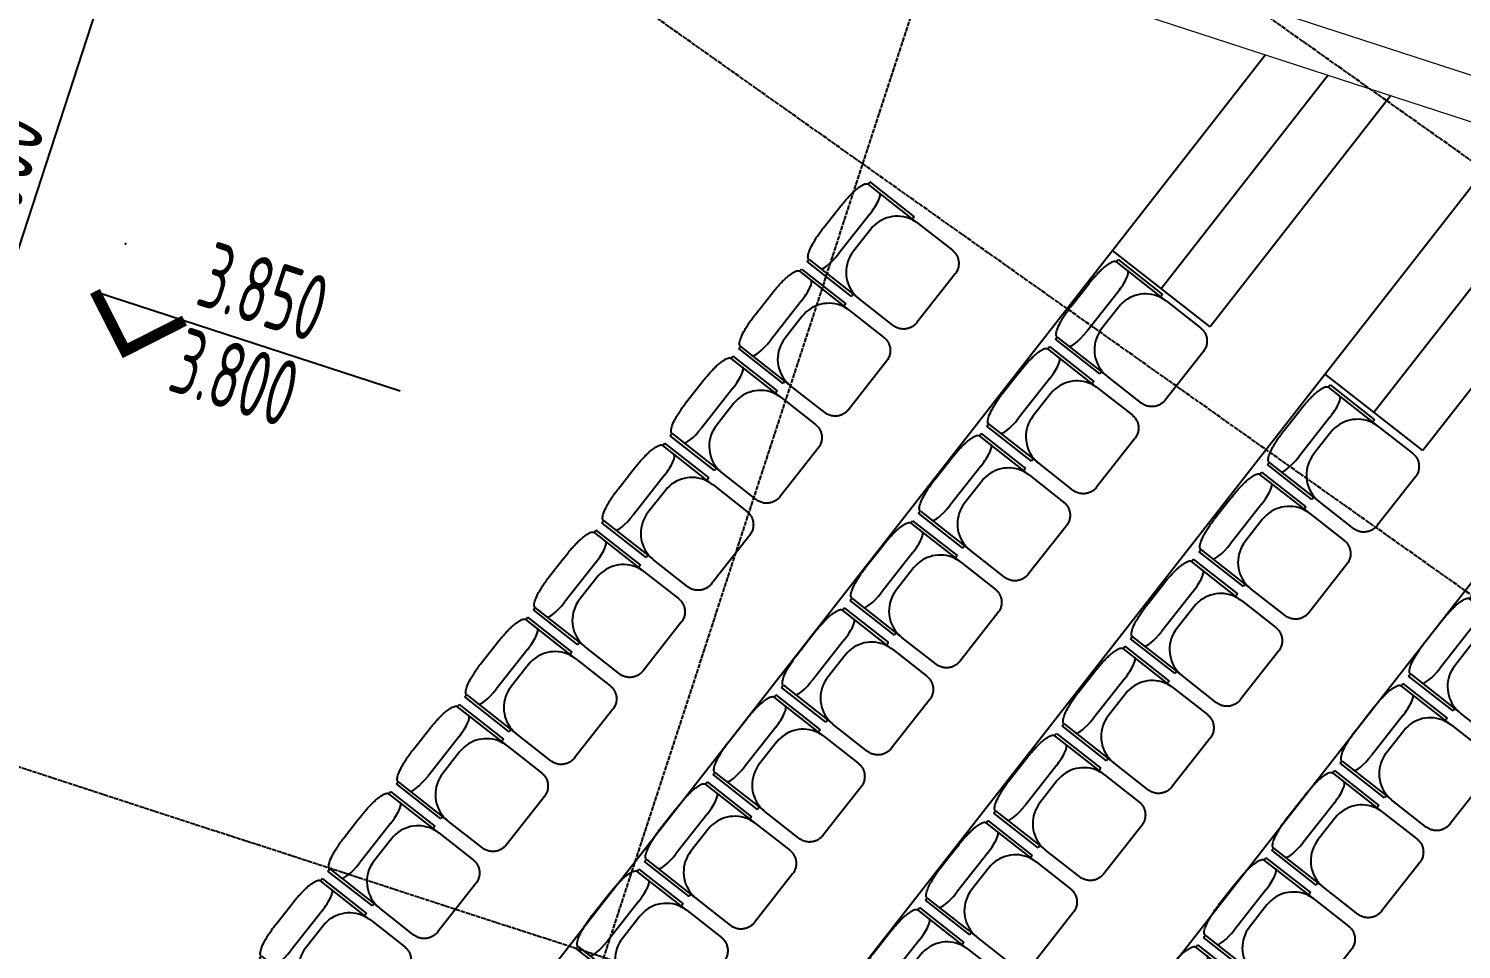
# Model space of a CAD drawing. Header units: millimetres. Extents: x 11515858 to 24947533, y -12784974 to -6116114.
# Drawn here: x 11846403 to 11852868, y -6325167 to -6321009 of the extents above; entities that cross this region are included whole.
import ezdxf
from ezdxf.enums import TextEntityAlignment as Align

# ---------------------------------------------------------------- set-up
doc = ezdxf.new("R2010")
doc.units = ezdxf.units.MM
doc.header["$LTSCALE"] = 10
doc.linetypes.add('A2-RG-AXIS$0$CENTER', pattern=[2, 1.25, -0.25, 0.25, -0.25])
doc.linetypes.add('A2-RG-AXIS$0$DOTE', pattern=[2.42, 2, -0.2, 0.02, -0.2])
for name, color, linetype in [('A2-RB-F2$0$A-DIMS-100', 1, 'Continuous'), ('A2-RD-F2$0$A-FURN-FIXT', 9, 'Continuous'), ('A2-RD-F2$0$A-STRS', 50, 'Continuous'), ('A2-RG-AXIS$0$A-GRID', 1, 'A2-RG-AXIS$0$CENTER'), ('A2-RI-F2$0$A-STRS', 50, 'Continuous'), ('A2-RI-F2$0$A-SYMB', 4, 'Continuous')]:
    doc.layers.add(name, color=color, linetype=linetype)
doc.layers.add('A2-RI-F2$0$A-FLOR-STRS', color=2, linetype='Continuous', lineweight=5)
doc.layers.add('A2-RI-F2$0$A-WALL', color=7, linetype='Continuous', lineweight=5)
doc.styles.add('A2-RB-F2$0$XD2008', font='hzs.shx', dxfattribs={"width": 0.7, "bigfont": 'hztxt.shx'})
doc.styles.add('A2-RI-F2$0$XD2008', font='hzs.shx', dxfattribs={"width": 0.7, "bigfont": 'hztxt.shx'})
doc.dimstyles.new('A2-RB-F2$0$XD100$0', dxfattribs={"dimscale": 100, "dimtxt": 3.5, "dimasz": 1, "dimexe": 1, "dimexo": 2, "dimgap": 0.5, "dimtad": 1, "dimdec": 0, "dimdsep": 46, "dimtxsty": 'A2-RB-F2$0$XD2008', "dimblk1": 'A2-RB-F2$0$_ArchTick', "dimblk2": 'A2-RB-F2$0$_ArchTick', "dimsah": 1, "dimcen": 2.5, "dimclrt": 4, "dimaunit": 1, "dimadec": 0, "dimazin": 0, "dimtfac": 1, "dimtdec": 0, "dimtix": 1, "dimtmove": 1, "dimatfit": 3, "dimfxl": 0, "dimtolj": 1, "dimtzin": 0, "dimarcsym": 0})

# ---------------------------------------------------------------- blocks, each defined once
blk = doc.blocks.new('A2-RB-F2$0$_ArchTick')
at = {"color": 0, "linetype": 'ByBlock', "const_width": 0.4}
blk.add_lwpolyline([(-0.5, -0.5), (0.5, 0.5)], dxfattribs=at)
blk = doc.blocks.new('*D426')
at = {"layer": 'A2-RB-F2$0$A-DIMS-100', "color": 0, "lineweight": -2, "transparency": 16777216}
for p, q in [((11846601.8, -6319162.8), (11847311.8, -6319394.2)), ((11847216.7, -6319363.2), (11845667.3, -6324117)), ((11845052.3, -6323916.6), (11845762.3, -6324148))]:
    blk.add_line(p, q, dxfattribs=at)
at = {"layer": 'Defpoints', "color": 0, "transparency": 16777216}
for p in [(11846411.7, -6319100.8), (11844862.2, -6323854.6), (11845667.3, -6324117)]:
    blk.add_point(p, dxfattribs=at)
at = {"layer": 'A2-RB-F2$0$A-DIMS-100', "color": 0, "lineweight": -2, "transparency": 16777216, "xscale": 100, "yscale": 100, "zscale": 100}
for p, rotation in [((11847216.7, -6319363.2), 71.94704049339924), ((11845667.3, -6324117), 251.9470404933992)]:
    blk.add_blockref('A2-RB-F2$0$_ArchTick', p, dxfattribs=dict(at, rotation=rotation))
at = {"layer": 'A2-RB-F2$0$A-DIMS-100', "color": 4, "transparency": 16777216, "insert": (11846228.1, -6321670.4), "char_height": 350, "attachment_point": 5, "rotation": 71.94704, "style": 'A2-RB-F2$0$XD2008'}
blk.add_mtext('\\A1;5000', dxfattribs=at)
blk = doc.blocks.new('*D564')
at = {"layer": 'A2-RB-F2$0$A-DIMS-100', "color": 0, "lineweight": -2, "transparency": 16777216}
for p, q in [((11850609.5, -6320258.8), (11850747.9, -6319834.2)), ((11853188.9, -6320735), (11850716.9, -6319929.3)), ((11853081.5, -6321064.5), (11853219.9, -6320640))]:
    blk.add_line(p, q, dxfattribs=at)
at = {"layer": 'Defpoints', "color": 0, "transparency": 16777216}
for p in [(11850716.9, -6319929.3), (11850547.5, -6320448.9), (11853019.6, -6321254.7)]:
    blk.add_point(p, dxfattribs=at)
at = {"layer": 'A2-RB-F2$0$A-DIMS-100', "color": 0, "lineweight": -2, "transparency": 16777216, "xscale": 100, "yscale": 100, "zscale": 100}
for p, rotation in [((11850716.9, -6319929.3), 161.9467563309497), ((11853188.9, -6320735), 341.9467563309497)]:
    blk.add_blockref('A2-RB-F2$0$_ArchTick', p, dxfattribs=dict(at, rotation=rotation))
at = {"layer": 'A2-RB-F2$0$A-DIMS-100', "color": 4, "transparency": 16777216, "insert": (11852022.7, -6320118.2), "char_height": 350, "attachment_point": 5, "rotation": 341.94676, "style": 'A2-RB-F2$0$XD2008'}
blk.add_mtext('\\A1;2600', dxfattribs=at)
blk = doc.blocks.new('A2-RD-F2$0$M_Seating-Auditorium - 457 x 610mm-3355791-Documents - Level 2')
at = {"layer": 'A2-RD-F2$0$A-FURN-FIXT'}
for p, q in [((-67.9, 64.9), (-55.1, 64.9)), ((-67.9, -189.9), (-67.9, 64.9)), ((97.2, 101.1), (197.2, 101.1)), ((197.2, 101.1), (224.2, 100.7)), ((376.6, 64.7), (389.3, 64.7)), ((389.3, 64.7), (389.3, -189.9)), ((-55.2, 64.1), (-55.2, -215.3)), ((376.6, -215.3), (376.6, 64.1)), ((275, -24.9), (46.4, -24.9)), ((224.2, -70.3), (97.2, -70.3)), ((-51.7, -189.9), (-67.9, -189.9)), ((389.3, -189.9), (373.1, -189.9)), ((-55.2, -418.8), (-55.2, -222.2)), ((376.6, -222.2), (376.6, -418.8)), ((300.4, -494.7), (21, -494.7))]:
    blk.add_line(p, q, dxfattribs=at)
for centre, major_axis, ratio, start_param, end_param in [((46.4, -0.9), (-101.6, 0), 0.236052, 0, 1.570796), ((275, -0.9), (-101.6, 0), 0.236052, 1.570796, 3.141593), ((97.2, -222.2), (152.4, 0), 0.996195, 1.570796, 2.931845), ((224.2, -222.2), (152.4, 0), 0.996195, 0.215398, 1.570796)]:
    blk.add_ellipse(centre, major_axis=major_axis, ratio=ratio, start_param=start_param, end_param=end_param, dxfattribs=at)
for points, knots in [([(-55.1, 64.9), (-55.1, 66.8), (-53.9, 70.5), (-46.4, 78), (-28.1, 86.5), (0.5, 93.3), (27.8, 97.3), (50, 99.5), (73.3, 100.8), (89.2, 101.1), (97.2, 101.1)], [-1, -1, -1, -1, -0.9, -0.8, -0.6, -0.4, -0.3, -0.2, -0.1, 0, 0, 0, 0]), ([(21, -494.7), (16.7, -494.7), (10.3, -494.1), (2, -492.4), (-4.2, -490.5), (-10.2, -488.1), (-15.8, -485.3), (-21.4, -481.9), (-29.4, -476.1), (-39.1, -466.5), (-46.7, -454.4), (-51, -443.9), (-54.2, -432.9), (-55.2, -424.5), (-55.2, -418.8)], [-1, -1, -1, -1, -0.892857, -0.839286, -0.785714, -0.732143, -0.678571, -0.625, -0.571429, -0.428571, -0.285714, -0.214286, -0.142857, 0, 0, 0, 0]), ([(376.6, -418.8), (376.6, -423.1), (376.1, -429.5), (374.3, -437.7), (372.4, -443.9), (370.1, -449.8), (367.2, -455.5), (363.8, -461), (358, -469), (348.3, -478.6), (336.2, -486.2), (325.6, -490.6), (314.7, -493.7), (306.2, -494.7), (300.4, -494.7)], [-1, -1, -1, -1, -0.892857, -0.839286, -0.785714, -0.732143, -0.678571, -0.625, -0.571429, -0.428571, -0.285714, -0.214286, -0.142857, 0, 0, 0, 0])]:
    blk.add_open_spline(points, degree=3, knots=knots, dxfattribs=at)
for points in [[(224.2, 100.7), (232.2, 100.7), (248.1, 100.4), (271.5, 99.1), (293.7, 96.9), (314.1, 94), (332.4, 90.3), (348, 86), (360.5, 81.2), (369.7, 75.9), (375.3, 70.4), (376.6, 66.6), (376.6, 64.7)], [(-55.2, -222.2), (-55.2, -216.7), (-54.6, -205.9), (-52.8, -195.2), (-51.7, -189.9)], [(373.1, -189.9), (374.3, -195.2), (376, -205.9), (376.6, -216.7), (376.6, -222.2)]]:
    blk.add_open_spline(points, degree=3, dxfattribs=at)
blk = doc.blocks.new('A2-RD-F2')
at = {"layer": 'A2-RD-F2$0$A-STRS'}
for p, q in [((11851983.3, -6321127.3), (11845641.2, -6329252.6)), ((11852266.4, -6321219.5), (11851513.9, -6322183.7)), ((11852549.6, -6321311.8), (11851734.6, -6322356)), ((11853095.6, -6321489.8), (11846592.1, -6329822.1)), ((11853316.9, -6321661.4), (11852473.3, -6322742.2)), ((11853516.3, -6321861), (11852694, -6322914.5)), ((11851734.6, -6322356), (11851293.2, -6322011.4)), ((11853901, -6322245.8), (11847547.8, -6330385.5)), ((11852694, -6322914.5), (11852252.6, -6322570))]:
    blk.add_line(p, q, dxfattribs=at)
at = {"layer": 'A2-RD-F2$0$A-FURN-FIXT'}
for p, rotation in [((11850009, -6322047.8), 51.84734527453896), ((11851129, -6322398.1), 51.84734527453896), ((11849700.1, -6322440.9), 51.84734527453896), ((11850820.1, -6322791.3), 51.84734527453896), ((11849391.2, -6322834.1), 51.84734527453896), ((11852085.6, -6322964.7), 51.87704553410119), ((11850511.2, -6323184.4), 51.84734527453896), ((11849082.3, -6323227.3), 51.84734527453896), ((11851776.9, -6323358), 51.87704553410119), ((11848773.5, -6323620.5), 51.84734527453896), ((11850202.3, -6323577.6), 51.84734527453896), ((11851468.2, -6323751.3), 51.87704553410119), ((11852722.6, -6323919.3), 51.87704553410119), ((11848464.6, -6324013.7), 51.84734527453896), ((11849893.4, -6323970.8), 51.84734527453896), ((11851159.6, -6324144.7), 51.87704553410119), ((11852413.9, -6324312.6), 51.87704553410119), ((11848155.7, -6324406.9), 51.84734527453896), ((11849584.6, -6324364), 51.84734527453896), ((11850850.9, -6324538), 51.87704553410119), ((11852105.2, -6324706), 51.87704553410119), ((11847846.8, -6324800), 51.84734527453896), ((11849275.7, -6324757.2), 51.84734527453896), ((11850542.2, -6324931.4), 51.87704553410119), ((11851796.6, -6325099.3), 51.87704553410119), ((11848966.8, -6325150.4), 51.84734527453896), ((11847538, -6325193.2), 51.84734527453896), ((11850233.5, -6325324.7), 51.87704553410119), ((11851487.9, -6325492.6), 51.87704553410119)]:
    blk.add_blockref('A2-RD-F2$0$M_Seating-Auditorium - 457 x 610mm-3355791-Documents - Level 2', p, dxfattribs=dict(at, rotation=rotation))
blk = doc.blocks.new('A2-RG-AXIS')
at = {"layer": 'A2-RG-AXIS$0$A-GRID', "linetype": 'A2-RG-AXIS$0$DOTE'}
for p, q in [((11852707, -6313824), (11839546.1, -6354201.2)), ((11876238.4, -6338141.9), (11846413.5, -6316997.8)), ((11875313.6, -6339447.6), (11845488.2, -6318303.1)), ((11840967.2, -6322585.1), (11878927.9, -6334958.1))]:
    blk.add_line(p, q, dxfattribs=at)
blk = doc.blocks.new('A2-RI-F2$0$ECADI-TAG-HGHT（国标）')
at = {"color": 1}
blk.add_line((-2.121, 2.121), (12.355, 2.121), dxfattribs=at)
at = {"color": 1, "const_width": 0.5}
blk.add_lwpolyline([(-2.121, 2.121), (0, 0), (2.121, 2.121)], dxfattribs=at)
at = {"color": 1}
blk.add_point((-1.481, 4.6), dxfattribs=at)
at = {"style": 'A2-RI-F2$0$XD2008', "width": 0.7}
blk.add_attdef('FL', text='', height=3, dxfattribs=at).set_placement((-2.689, 2.967), align=Align.RIGHT)
for tag, p in [('F.F.L.', (2.284, 2.967)), ('T.O.S.', (2.284, -1.104))]:
    blk.add_attdef(tag, p, '', height=3, dxfattribs=at)
blk = doc.blocks.new('A2-RB-F2')
at = {"layer": 'A2-RB-F2$0$A-DIMS-100'}
for p1, p2, distance, picture, middle in [((11846411.7, -6319100.8), (11844862.2, -6323854.6), 846.8, '*D426', (11846228.1, -6321670.4)), ((11853019.6, -6321254.7), (11850547.5, -6320448.9), -546.6, '*D564', (11852022.7, -6320118.2))]:
    dim = blk.add_aligned_dim(p1=p1, p2=p2, distance=distance, dimstyle='A2-RB-F2$0$XD100$0', dxfattribs=at)
    dim.commit()
    dim.dimension.update_dxf_attribs({"geometry": picture, "text_midpoint": middle})
blk = doc.blocks.new('A2-RI-F2')
at = {"layer": 'A2-RI-F2$0$A-WALL'}
for p, q in [((11849739.4, -6320185.5), (11856232.4, -6322301.9)), ((11849677.4, -6320375.6), (11853169.4, -6321513.9))]:
    blk.add_line(p, q, dxfattribs=at)
at = {"layer": 'A2-RI-F2$0$A-FLOR-STRS'}
blk.add_blockref('A2-RG-AXIS', (0, 0), dxfattribs=at)
at = {"layer": 'A2-RI-F2$0$A-STRS', "linetype": 'Continuous'}
blk.add_blockref('A2-RB-F2', (0, 0), dxfattribs=at)
at = {"layer": 'A2-RI-F2$0$A-SYMB', "xscale": 99.99999999879354, "yscale": 99.99999999879354, "zscale": 99.99999999879354, "rotation": 341.9467459264831}
blk.add_blockref('A2-RI-F2$0$ECADI-TAG-HGHT（国标）', (11846838.9, -6322463.8), dxfattribs=at).add_auto_attribs({'F.F.L.': '3.850', 'T.O.S.': '3.800'})

msp = doc.modelspace()

# ---------------------------------------------------------------- block references
for name in ['A2-RI-F2', 'A2-RB-F2', 'A2-RG-AXIS', 'A2-RD-F2']:
    msp.add_blockref(name, (0, 0))

doc.saveas('drawing.dxf')
